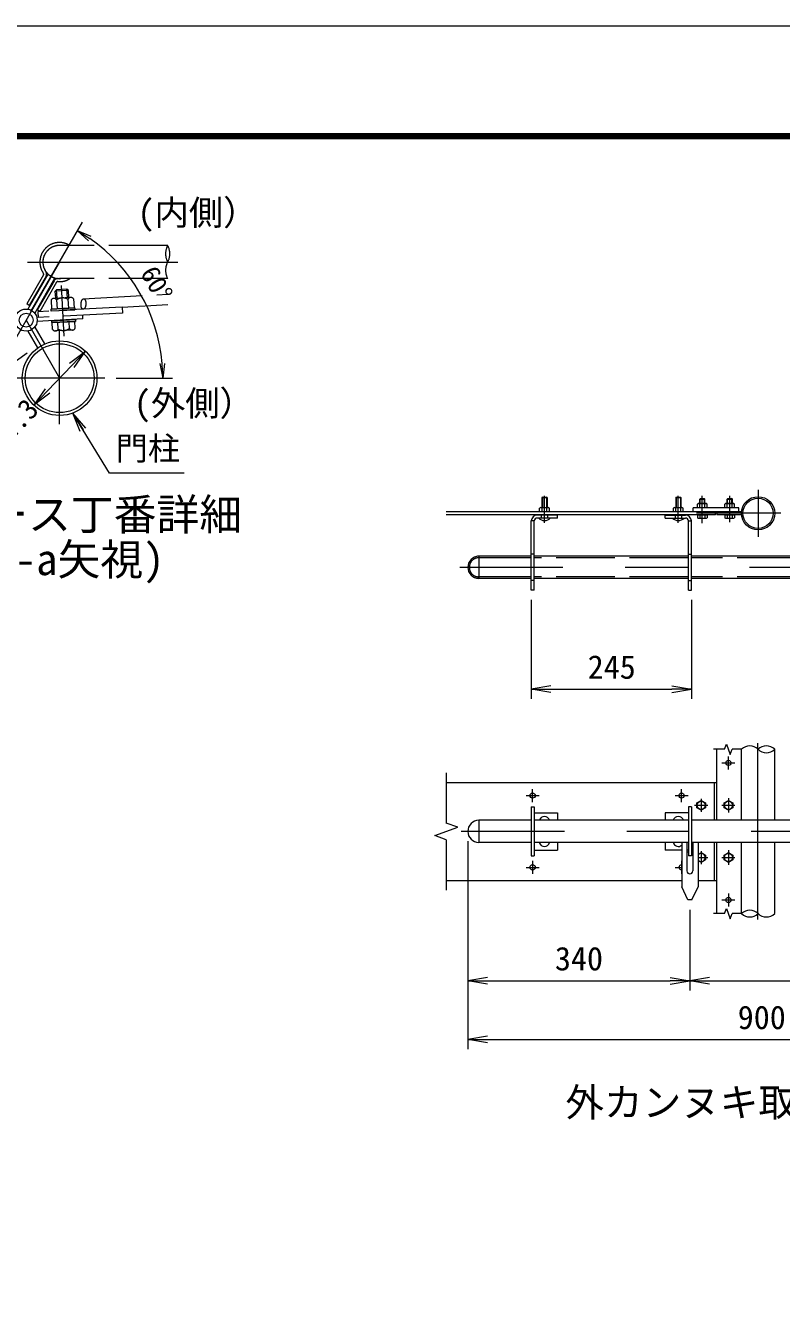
# Model space of a CAD drawing. Units: millimetres, scale not verified, with parts at other scales. Extents: x -6300 to 6300, y -4455 to 4455.
# Drawn here: x 1879 to 4192, y 509 to 4455 of the extents above; entities that cross this region are included whole.
import ezdxf
from ezdxf.enums import TextEntityAlignment as Align

# ---------------------------------------------------------------- set-up
doc = ezdxf.new("R2010")
doc.units = ezdxf.units.MM
doc.header["$LTSCALE"] = 30
doc.linetypes.add('DASHED', pattern=[7.5, 6, -1.5])
doc.linetypes.add('USER1', pattern=[50.8, 31.75, -6.35, 6.35, -6.35])
for name, color, linetype, lineweight in [('0-2_D-STR1', 1, 'Continuous', 18), ('0-3_D-STR3', 3, 'Continuous', 13), ('0-4_D-BMK', 2, 'USER1', 13), ('0-6_D-STR-DIM', 7, 'Continuous', 9), ('0-7_0', 4, 'Continuous', 18), ('0-8_D-STR-TXT', 7, 'Continuous', 9), ('0-9_D-TTL-TXT', 7, 'Continuous', 18), ('0-B_DIM', 7, 'Continuous', 9), ('0-C_D-TTL', 7, 'Continuous', 9)]:
    doc.layers.add(name, color=color, linetype=linetype, lineweight=lineweight)
doc.styles.add('ＭＳ ゴシック', font='')
doc.styles.get('ＭＳ ゴシック').set_extended_font_data('MS Gothic')

# ---------------------------------------------------------------- blocks, each defined once
blk = doc.blocks.new('_Open')
at = {"layer": '0-7_0', "color": 7, "lineweight": 9}
blk.add_line((-30, 5), (0, 0), dxfattribs=at)
blk.add_lwpolyline([(-30, -5), (0, 0), (-30, 0)], dxfattribs=at)

msp = doc.modelspace()

# ---------------------------------------------------------------- linework, layer by layer
at = {"layer": '0-2_D-STR1', "linetype": 'DASHED'}
for p, q in [((2313.81, 3782.02), (1982.46, 3782.02)), ((2313.81, 3680.42), (1982.46, 3680.42))]:
    msp.add_line(p, q, dxfattribs=at)
at = {"layer": '0-2_D-STR1'}
for p, q in [((4070.35, 2021.35), (4070.35, 2238.93)), ((4171.95, 2021.35), (4171.95, 2238.93)), ((4070.35, 1735.77), (4070.35, 1953.35)), ((4171.95, 1735.77), (4171.95, 1953.35))]:
    msp.add_line(p, q, dxfattribs=at)
for centre, radius in [((1982.96, 3375.63), 114.3), ((1982.96, 3375.63), 105.3), ((4121.15, 2961.83), 50.8), ((4121.15, 2961.83), 46.2)]:
    msp.add_circle(centre, radius, dxfattribs=at)
at = {"layer": '0-2_D-STR1', "linetype": 'DASHED'}
for centre, radius, start, end in [((1982.46, 3731.22), 50.8, 90, 270), ((2359.7, 3756.62), 52.45, 151.03399, 208.96601), ((2267.92, 3756.62), 52.45, 331.03399, 28.96601), ((2359.7, 3705.82), 52.45, 151.03399, 208.96601)]:
    msp.add_arc(centre, radius, start, end, dxfattribs=at)
at = {"layer": '0-3_D-STR3'}
for p, q in [((2010.6, 3784.22), (2009.34, 3782.02)), ((1885.82, 3519.88), (1915.41, 3468.62)), ((1906.6, 3531.88), (1936.2, 3480.62)), ((3460.96, 3011.23), (3459.36, 3009.63)), ((3459.36, 3009.63), (3459.36, 2979.33)), ((3459.36, 3009.63), (3475.36, 3009.63)), ((3460.96, 3011.23), (3460.96, 2979.33)), ((3460.96, 3011.23), (3473.76, 3011.23)), ((3473.76, 3011.23), (3473.76, 2979.33)), ((3475.36, 3009.63), (3473.76, 3011.23)), ((3475.36, 3009.63), (3475.36, 2979.33)), ((3870.55, 3011.23), (3868.95, 3009.63)), ((3868.95, 3009.63), (3868.95, 2979.33)), ((3868.95, 3009.63), (3884.95, 3009.63)), ((3870.55, 3011.23), (3870.55, 2979.33)), ((3870.55, 3011.23), (3883.35, 3011.23)), ((3883.35, 3011.23), (3883.35, 2979.33)), ((3884.95, 3009.63), (3883.35, 3011.23)), ((3884.95, 3009.63), (3884.95, 2979.33)), ((3942.35, 3004.93), (3944.75, 3007.33)), ((3942.35, 3004.93), (3958.35, 3004.93)), ((3942.35, 2991.33), (3942.35, 3004.93)), ((3943.85, 2991.33), (3943.85, 3006.43)), ((3944.75, 3007.33), (3955.95, 3007.33)), ((3958.35, 3004.93), (3955.95, 3007.33)), ((3956.85, 2991.33), (3956.85, 3006.43)), ((3958.35, 2991.33), (3958.35, 3004.93)), ((4026.35, 3004.93), (4028.75, 3007.33)), ((4026.35, 3004.93), (4042.35, 3004.93)), ((4026.35, 2991.33), (4026.35, 3004.93)), ((4027.85, 2991.33), (4027.85, 3006.43)), ((4028.75, 3007.33), (4039.95, 3007.33)), ((4042.35, 3004.93), (4039.95, 3007.33)), ((4040.85, 2991.33), (4040.85, 3006.43)), ((4042.35, 2991.33), (4042.35, 3004.93)), ((3990.35, 2966.33), (3166.49, 2966.33)), ((3452.36, 2966.33), (3452.36, 2977.73)), ((3482.36, 2966.33), (3452.36, 2966.33)), ((3456, 2979.33), (3478.87, 2979.33)), ((3459.86, 2966.33), (3459.86, 2977.73)), ((3474.86, 2966.33), (3474.86, 2977.73)), ((3482.36, 2966.33), (3482.36, 2977.73)), ((3861.95, 2966.33), (3861.95, 2977.73)), ((3891.95, 2966.33), (3861.95, 2966.33)), ((3865.58, 2979.33), (3888.45, 2979.33)), ((3869.45, 2966.33), (3869.45, 2977.73)), ((3884.45, 2966.33), (3884.45, 2977.73)), ((3891.95, 2966.33), (3891.95, 2977.73)), ((4062.35, 2978.33), (3922.35, 2978.33)), ((3922.35, 2966.33), (3922.35, 2978.33)), ((4062.35, 2966.33), (3922.35, 2966.33)), ((3935.33, 2989.88), (3937.85, 2991.33)), ((3935.33, 2978.33), (3935.33, 2989.88)), ((3965.36, 2978.33), (3935.33, 2978.33)), ((3962.85, 2991.33), (3937.85, 2991.33)), ((3942.84, 2978.33), (3942.84, 2989.88)), ((3957.85, 2978.33), (3957.85, 2989.88)), ((3965.36, 2989.88), (3962.85, 2991.33)), ((3965.36, 2978.33), (3965.36, 2989.88)), ((3990.35, 2957.33), (3990.35, 2966.33)), ((4070.55, 2966.33), (3994.35, 2966.33)), ((3994.35, 2966.33), (3994.35, 2957.33)), ((4019.33, 2989.88), (4021.85, 2991.33)), ((4019.33, 2978.33), (4019.33, 2989.88)), ((4049.36, 2978.33), (4019.33, 2978.33)), ((4046.85, 2991.33), (4021.85, 2991.33)), ((4026.84, 2978.33), (4026.84, 2989.88)), ((4041.85, 2978.33), (4041.85, 2989.88)), ((4049.36, 2989.88), (4046.85, 2991.33)), ((4049.36, 2978.33), (4049.36, 2989.88)), ((4062.35, 2966.33), (4062.35, 2978.33)), ((3990.35, 2957.33), (3166.49, 2957.33)), ((3426.95, 2726.23), (3426.95, 2938.23)), ((3435.95, 2938.23), (3426.95, 2938.23)), ((3435.95, 2726.23), (3435.95, 2938.23)), ((3506.95, 2956.23), (3444.95, 2956.23)), ((3506.95, 2947.23), (3444.95, 2947.23)), ((3506.95, 2947.23), (3506.95, 2956.23)), ((3836.95, 2956.23), (3898.95, 2956.23)), ((3836.95, 2947.23), (3836.95, 2956.23)), ((3836.95, 2947.23), (3898.95, 2947.23)), ((3907.95, 2938.23), (3916.95, 2938.23)), ((3907.95, 2726.23), (3907.95, 2938.23)), ((3916.95, 2726.23), (3916.95, 2938.23)), ((3935.33, 2957.33), (3935.33, 2948.12)), ((3935.33, 2957.33), (3965.36, 2957.33)), ((3937.75, 2946.73), (3935.33, 2948.12)), ((3937.75, 2946.73), (3962.95, 2946.73)), ((3942.84, 2957.33), (3942.84, 2948.12)), ((3957.85, 2957.33), (3957.85, 2948.12)), ((3962.95, 2946.73), (3965.36, 2948.12)), ((3965.36, 2957.33), (3965.36, 2948.12)), ((4070.55, 2957.33), (3994.35, 2957.33)), ((4019.33, 2957.33), (4019.33, 2948.12)), ((4019.33, 2957.33), (4049.36, 2957.33)), ((4021.75, 2946.73), (4019.33, 2948.12)), ((4021.75, 2946.73), (4046.95, 2946.73)), ((4026.84, 2957.33), (4026.84, 2948.12)), ((4041.85, 2957.33), (4041.85, 2948.12)), ((4046.95, 2946.73), (4049.36, 2948.12)), ((4049.36, 2957.33), (4049.36, 2948.12)), ((3426.95, 2830.23), (3261.85, 2830.23)), ((3266.45, 2830.23), (3266.45, 2762.23)), ((3266.45, 2830.23), (3266.45, 2762.23)), ((3907.95, 2830.23), (3435.95, 2830.23)), ((4462.34, 2830.23), (3916.95, 2830.23)), ((3426.95, 2762.23), (3261.85, 2762.23)), ((3435.95, 2726.23), (3426.95, 2726.23)), ((3907.95, 2762.23), (3435.95, 2762.23)), ((3907.95, 2726.23), (3916.95, 2726.23)), ((4462.34, 2762.23), (3916.95, 2762.23)), ((3994.35, 2021.35), (3994.35, 2238.93)), ((3166.49, 2137.35), (3994.35, 2137.35)), ((3986.95, 2137.35), (3986.95, 2021.35)), ((3426.95, 2062.35), (3426.95, 1912.35)), ((3426.95, 2062.35), (3435.95, 2062.35)), ((3435.95, 2062.35), (3435.95, 1912.35)), ((3907.95, 2062.35), (3907.95, 1912.35)), ((3916.95, 2062.35), (3907.95, 2062.35)), ((3916.95, 2062.35), (3916.95, 1912.35)), ((3266.45, 2021.35), (3266.45, 1953.35)), ((3426.95, 2021.35), (3266.45, 2021.35)), ((3435.95, 2044.35), (3506.95, 2044.35)), ((3907.95, 2021.35), (3435.95, 2021.35)), ((3506.95, 2044.35), (3506.95, 2021.35)), ((3836.95, 2044.35), (3836.95, 2021.35)), ((3907.95, 2044.35), (3836.95, 2044.35)), ((4466.94, 2021.35), (3916.95, 2021.35)), ((3426.95, 1953.35), (3266.45, 1953.35)), ((3907.95, 1953.35), (3435.95, 1953.35)), ((3506.95, 1953.35), (3506.95, 1930.35)), ((3836.95, 1953.35), (3836.95, 1930.35)), ((3887.45, 1953.35), (3887.45, 1817.35)), ((3903.45, 1953.35), (3903.45, 1866.35)), ((4466.94, 1953.35), (3916.95, 1953.35)), ((3921.45, 1953.35), (3921.45, 1866.35)), ((3937.45, 1953.35), (3937.45, 1817.35)), ((3986.95, 1953.35), (3986.95, 1837.35)), ((3994.35, 1735.77), (3994.35, 1953.35)), ((3426.95, 1912.35), (3435.95, 1912.35)), ((3435.95, 1930.35), (3506.95, 1930.35)), ((3887.45, 1930.35), (3836.95, 1930.35)), ((3907.95, 1930.35), (3903.45, 1930.35)), ((3907.95, 1923.59), (3903.45, 1923.59)), ((3916.95, 1912.35), (3907.95, 1912.35)), ((3166.49, 1837.35), (3887.45, 1837.35)), ((3906.45, 1777.35), (3887.45, 1817.35)), ((3918.45, 1777.35), (3937.45, 1817.35)), ((3937.45, 1837.35), (3994.35, 1837.35)), ((3918.45, 1777.35), (3906.45, 1777.35))]:
    msp.add_line(p, q, dxfattribs=at)
at = {"layer": '0-3_D-STR3', "linetype": 'DASHED'}
for p, q in [((1933.61, 3692.37), (1882.31, 3603.08)), ((1941.41, 3687.88), (1890.11, 3598.6)), ((1967.43, 3680.98), (1906.56, 3575.03)), ((1965.69, 3673.94), (1914.39, 3584.65)), ((1973.49, 3669.45), (1922.19, 3580.17)), ((1969.72, 3642.15), (1973.8, 3646.7)), ((2009.66, 3644.32), (1969.72, 3642.15)), ((1970.9, 3620.23), (1969.72, 3642.07)), ((2005.1, 3648.41), (1973.8, 3646.7)), ((1975.23, 3620.46), (1973.8, 3646.62)), ((2009.66, 3644.32), (2005.1, 3648.41)), ((2006.52, 3622.16), (2005.1, 3648.33)), ((2010.84, 3622.4), (2009.66, 3644.24)), ((1890.11, 3598.6), (1882.31, 3603.08)), ((1955.67, 3587.45), (2029.57, 3591.28)), ((1956.56, 3614.47), (1958.03, 3587.48)), ((2016.78, 3622.72), (1964.9, 3619.9)), ((1973.77, 3615.4), (1975.24, 3588.42)), ((2008.45, 3617.29), (2009.91, 3590.3)), ((2025.66, 3618.22), (2027.13, 3591.24)), ((2029.57, 3591.28), (2029.88, 3585.29)), ((1922.19, 3580.17), (1914.39, 3584.65)), ((2054.37, 3556.94), (1914.58, 3549.29)), ((1955.67, 3587.45), (1955.98, 3581.45)), ((1955.98, 3581.45), (2029.88, 3585.29)), ((1957.65, 3551.75), (2031.55, 3555.58)), ((2027.13, 3591.24), (1958.03, 3587.48)), ((1958.33, 3581.58), (2027.52, 3585.16)), ((2031.55, 3555.58), (2031.86, 3549.59)), ((2054.37, 3556.94), (2053.72, 3568.92)), ((1957.65, 3551.75), (1957.96, 3545.76)), ((1957.96, 3545.76), (2031.86, 3549.59)), ((1960.32, 3545.88), (2029.51, 3549.47)), ((2029.46, 3549.55), (1960.36, 3545.8)), ((1961.5, 3524.81), (1960.36, 3545.8)), ((2022.26, 3523.12), (1970.38, 3520.3)), ((1978.72, 3525.74), (1977.57, 3546.73)), ((2013.39, 3527.63), (2012.25, 3548.62)), ((2030.6, 3528.56), (2029.46, 3549.55)), ((3456.95, 2956.23), (3456.95, 2947.23)), ((3476.95, 2956.23), (3476.95, 2947.23)), ((3866.95, 2956.23), (3866.95, 2947.23)), ((3886.95, 2956.23), (3886.95, 2947.23)), ((3426.95, 2825.63), (3261.85, 2825.63)), ((3435.95, 2836.23), (3426.95, 2836.23)), ((3907.95, 2825.63), (3435.95, 2825.63)), ((3907.95, 2836.23), (3916.95, 2836.23)), ((4462.34, 2825.63), (3916.95, 2825.63)), ((3426.95, 2766.83), (3261.85, 2766.83)), ((3907.95, 2766.83), (3435.95, 2766.83)), ((4462.34, 2766.83), (3916.95, 2766.83)), ((3435.95, 2756.23), (3426.95, 2756.23)), ((3907.95, 2756.23), (3916.95, 2756.23))]:
    msp.add_line(p, q, dxfattribs=at)
at = {"layer": '0-3_D-STR3', "color": 2, "linetype": 'USER1'}
msp.add_line((1997.17, 3503.85), (1988.78, 3659.04), dxfattribs=at)
at = {"layer": '0-3_D-STR3', "color": 4, "linetype": 'DASHED'}
for p, q in [((2055.39, 3618.84), (2313.81, 3633.23)), ((2174.58, 3593.04), (2313.81, 3600.89))]:
    msp.add_line(p, q, dxfattribs=at)
at = {"layer": '0-3_D-STR3', "linetype": 'DASHED'}
msp.add_lwpolyline([(1967.43, 3680.98), (1946.62, 3692.94), (1885.75, 3586.99)], dxfattribs=at)
at = {"layer": '0-3_D-STR3'}
for points in [[(3933.95, 2074.86), (3946.95, 2082.36), (3959.95, 2074.86), (3959.95, 2059.85), (3946.95, 2052.34), (3933.95, 2059.85)], [(4017.35, 2074.86), (4030.35, 2082.36), (4043.35, 2074.86), (4043.35, 2059.85), (4030.35, 2052.34), (4017.35, 2059.85)], [(4017.35, 1914.86), (4030.35, 1922.36), (4043.35, 1914.86), (4043.35, 1899.85), (4030.35, 1892.34), (4017.35, 1899.85)]]:
    msp.add_lwpolyline(points, close=True, dxfattribs=at)
msp.add_lwpolyline([(3937.45, 1916.88), (3946.95, 1922.36), (3959.95, 1914.86), (3959.95, 1899.85), (3946.95, 1892.34), (3937.45, 1897.82)], dxfattribs=at)
for centre, radius in [((1880.31, 3553.43), 34), ((1880.31, 3553.43), 21.2), ((4030.35, 2197.35), 8), ((3430.95, 2097.35), 8), ((3886.95, 2097.35), 8), ((3946.95, 2067.35), 12.5), ((4030.35, 2067.35), 12.5), ((4030.35, 1907.35), 12.5), ((3430.95, 1877.35), 8), ((4030.35, 1777.35), 8)]:
    msp.add_circle(centre, radius, dxfattribs=at)
at = {"layer": '0-3_D-STR3', "linetype": 'DASHED'}
for centre, radius, start, end in [((1982.46, 3731.22), 60, 62.03121, 215.16797), ((1982.46, 3731.22), 51, 84.92414, 215.16797), ((1930.14, 3694.36), 4, 330.12099, 35.16797), ((1930.14, 3694.36), 13, 330.12099, 35.16797), ((1976.96, 3667.46), 13, 85.07401, 150.12099), ((1976.96, 3667.46), 4, 85.07401, 150.12099), ((1982.46, 3731.22), 60, 265.07401, 302.14905), ((1965.44, 3609.96), 9.95, 33.11156, 153.11156), ((1992.62, 3588.59), 32.77, 61.12438, 125.09874), ((2017.32, 3612.78), 9.95, 33.11156, 153.11156), ((1969.84, 3530.24), 9.95, 213.11156, 333.11156), ((1994.54, 3554.44), 32.77, 241.12438, 305.09874), ((2021.72, 3533.06), 9.95, 213.11156, 333.11156), ((3266.45, 2796.23), 29.4, 90, 270)]:
    msp.add_arc(centre, radius, start, end, dxfattribs=at)
at = {"layer": '0-3_D-STR3'}
for centre, radius, start, end in [((1982.46, 3731.22), 51, 265.07401, 275.07586), ((3456.11, 2974.14), 5.19, 43.75516, 136.24484), ((3467.36, 2960.95), 18.38, 65.91485, 114.08515), ((3478.61, 2974.15), 5.18, 43.62212, 136.37788), ((3865.7, 2974.14), 5.19, 43.75516, 136.24484), ((3876.95, 2960.95), 18.38, 65.91485, 114.08515), ((3888.2, 2974.15), 5.18, 43.62212, 136.37788), ((3939.09, 2984.39), 6.64, 55.61586, 124.38414), ((3950.35, 2966.2), 24.84, 72.4121, 107.5879), ((3961.6, 2984.39), 6.64, 55.61585, 124.38416), ((4023.09, 2984.39), 6.64, 55.61586, 124.38414), ((4034.35, 2966.2), 24.84, 72.4121, 107.5879), ((4045.6, 2984.39), 6.64, 55.61585, 124.38416), ((3444.95, 2938.23), 18, 90, 180), ((3444.95, 2938.23), 9, 90, 180), ((3467.36, 2962.55), 23.32, 221.06115, 318.93885), ((3876.95, 2962.55), 23.32, 221.06115, 318.93885), ((3898.95, 2938.23), 18, 0, 90), ((3898.95, 2938.23), 9, 0, 90), ((3939.09, 2953.6), 6.64, 235.61585, 304.38415), ((3950.35, 2971.8), 24.84, 252.4121, 287.5879), ((3961.6, 2953.6), 6.64, 235.61585, 304.38415), ((4023.09, 2953.6), 6.64, 235.61585, 304.38415), ((4034.35, 2971.8), 24.84, 252.4121, 287.5879), ((4045.6, 2953.6), 6.64, 235.61585, 304.38415), ((3266.45, 2796.23), 34, 90, 270), ((3266.45, 1987.35), 34, 90, 270), ((3466.95, 2017.35), 16, 14.47751, 165.52249), ((3876.95, 2017.35), 16, 14.47751, 165.52249), ((3466.95, 1957.35), 16, 194.47751, 345.52249), ((3876.95, 1957.35), 16, 194.47751, 311.0145), ((3946.95, 1907.35), 12.5, 220.54005, 139.45995), ((3886.95, 1877.35), 8, 86.41236, 273.58764), ((3912.45, 1866.35), 9, 180, 0)]:
    msp.add_arc(centre, radius, start, end, dxfattribs=at)
at = {"layer": '0-3_D-STR3', "color": 4, "linetype": 'DASHED'}
msp.add_ellipse((2055.84, 3602.82), major_axis=(-1.05, -16.04), ratio=0.462058, dxfattribs=at)
at = {"layer": '0-4_D-BMK'}
for p, q in [((1982.46, 3731.22), (1778.16, 3375.63)), ((1884.15, 3731.22), (2344.9, 3731.22)), ((1880.31, 3553.43), (1982.96, 3375.63)), ((1982.96, 3234.35), (1982.96, 3521.99)), ((2120.91, 3375.63), (1415.71, 3375.63)), ((3467.36, 2932.42), (3467.36, 3015.42)), ((3876.95, 2932.42), (3876.95, 3015.42)), ((3950.35, 2932), (3950.35, 3015)), ((4034.35, 2935), (4034.35, 3015)), ((4121.15, 3033.63), (4121.15, 2890.03)), ((4190.45, 2961.83), (3932.49, 2961.83)), ((5047.85, 2796.23), (3207.85, 2796.23)), ((4120.85, 1717.35), (4120.85, 2257.35)), ((4030.35, 2177.4), (4030.35, 2217.3)), ((4010.39, 2197.35), (4050.3, 2197.35)), ((3410.99, 2097.35), (3450.9, 2097.35)), ((3430.95, 2077.4), (3430.95, 2117.3)), ((3866.99, 2097.35), (3906.9, 2097.35)), ((3886.95, 2077.4), (3886.95, 2117.3)), ((3926.95, 2067.35), (3966.95, 2067.35)), ((3946.95, 2087.35), (3946.95, 2047.35)), ((4010.35, 2067.35), (4050.35, 2067.35)), ((4030.35, 2089.63), (4030.35, 2045.07)), ((5052.45, 1987.35), (3212.45, 1987.35)), ((3430.95, 1897.3), (3430.95, 1857.4)), ((3886.95, 1897.3), (3886.95, 1857.4)), ((3937.45, 1907.35), (3966.95, 1907.35)), ((3946.95, 1927.35), (3946.95, 1887.35)), ((4010.35, 1907.35), (4050.35, 1907.35)), ((4030.35, 1929.63), (4030.35, 1885.07)), ((3410.99, 1877.35), (3450.9, 1877.35)), ((3866.99, 1877.35), (3887.45, 1877.35)), ((4010.39, 1777.35), (4050.3, 1777.35)), ((4030.35, 1797.3), (4030.35, 1757.4))]:
    msp.add_line(p, q, dxfattribs=at)
at = {"layer": '0-6_D-STR-DIM'}
for p, q in [((1851.11, 3429.7), (1883.24, 3453.52)), ((3426.95, 2696.23), (3426.95, 2393.19)), ((3916.95, 2696.23), (3916.95, 2393.19)), ((3486.95, 2423.19), (3856.95, 2423.19)), ((4018.8, 2238.93), (4024.57, 2254.79)), ((4024.57, 2254.79), (4036.12, 2223.07)), ((4018.8, 2238.93), (3984.75, 2238.93)), ((4036.12, 2223.07), (4041.89, 2238.93)), ((4070.35, 2238.93), (4041.89, 2238.93)), ((3166.49, 2166.77), (3166.49, 2013)), ((3201.73, 2000.18), (3166.49, 2013)), ((3131.25, 1974.53), (3201.73, 2000.18)), ((3166.49, 1961.7), (3131.25, 1974.53)), ((3166.49, 1961.7), (3166.49, 1807.93)), ((3232.45, 1957.35), (3232.45, 1500.01)), ((3232.45, 1957.35), (3232.45, 1320.01)), ((3912.45, 1747.35), (3912.45, 1500.01)), ((3912.45, 1747.35), (3912.45, 1500.01)), ((4018.8, 1735.77), (4024.57, 1751.63)), ((4024.57, 1751.63), (4036.12, 1719.91)), ((4018.8, 1735.77), (3984.75, 1735.77)), ((4036.12, 1719.91), (4041.89, 1735.77)), ((4070.35, 1735.77), (4041.89, 1735.77)), ((3292.45, 1530.01), (3852.45, 1530.01)), ((3972.45, 1530.01), (4972.45, 1530.01)), ((3292.45, 1350.01), (4972.45, 1350.01))]:
    msp.add_line(p, q, dxfattribs=at)
for centre, start, end in [((4095.75, 2213.37), 45.18146, 134.81854), ((4146.55, 2213.37), 45.18146, 134.81854), ((4146.55, 2264.49), 225.18146, 314.81854), ((4095.75, 1710.21), 45.18146, 134.81854), ((4095.75, 1761.33), 225.18146, 314.81854), ((4146.55, 1761.33), 225.18146, 314.81854)]:
    msp.add_arc(centre, 36.03, start, end, dxfattribs=at)
at = {"layer": '0-7_0', "linetype": 'DASHED'}
for p, q in [((2174.58, 3593.04), (1916.62, 3579.31)), ((2174.58, 3593.04), (2175.53, 3574.99)), ((1916.62, 3579.31), (1917.55, 3561.47)), ((2175.53, 3574.99), (1917.55, 3561.47))]:
    msp.add_line(p, q, dxfattribs=at)
at = {"layer": '0-8_D-STR-TXT'}
msp.add_lwpolyline([(2364.25, 3084.31), (2135.44, 3084.31), (2024.64, 3266.73)], dxfattribs=at)
at = {"layer": '0-B_DIM'}
for p, q in [((1895.25, 3579.44), (2052.51, 3853.15)), ((2020.47, 3414.9), (1945.45, 3336.37)), ((2156, 3375.63), (2328.87, 3375.63))]:
    msp.add_line(p, q, dxfattribs=at)
msp.add_arc((1778.16, 3375.63), 520.71, 4.95304, 55.16796, dxfattribs=at)
at = {"layer": '0-C_D-TTL', "color": 2, "lineweight": 18}
msp.add_lwpolyline([(-6300, 4455), (6300, 4455), (6300, -4455), (-6300, -4455)], close=True, dxfattribs=at)
at = {"layer": '0-C_D-TTL'}
for points in [[(-5895, 4125), (5895, 4125), (5895, -4125), (-5895, -4125)], [(-5891.25, 4121.25), (5891.25, 4121.25), (5891.25, -4121.25), (-5891.25, -4121.25)], [(-5887.5, 4117.5), (5887.5, 4117.5), (5887.5, -4117.5), (-5887.5, -4117.5)], [(-5883.75, 4113.75), (5883.75, 4113.75), (5883.75, -4113.75), (-5883.75, -4113.75)], [(-5880, 4110), (5880, 4110), (5880, -4110), (-5880, -4110)]]:
    msp.add_lwpolyline(points, close=True, dxfattribs=at)

# ---------------------------------------------------------------- block references
at = {"layer": '0-6_D-STR-DIM', "xscale": 2, "yscale": 2, "rotation": 180}
for p in [(3426.95, 2423.19), (3232.45, 1530.01), (3912.45, 1530.01), (3232.45, 1350.01)]:
    msp.add_blockref('_Open', p, dxfattribs=at)
at = {"layer": '0-6_D-STR-DIM', "xscale": 2, "yscale": 2}
for p in [(3916.95, 2423.19), (3912.45, 1530.01)]:
    msp.add_blockref('_Open', p, dxfattribs=at)
at = {"layer": '0-8_D-STR-TXT', "xscale": 2, "yscale": 2, "rotation": 121.27289}
msp.add_blockref('_Open', (2023.6, 3268.44), dxfattribs=at)
at = {"layer": '0-B_DIM'}
for p, xscale, yscale, rotation in [((2037.56, 3827.13), 1.5, 1.5, 147.64448), ((2061.91, 3458.28), 2, 2, 46.30779), ((2298.87, 3375.63), 1.5, 1.5, 272.47652), ((1904, 3292.99), 2, 2, 226.30779)]:
    msp.add_blockref('_Open', p, dxfattribs=dict(at, xscale=xscale, yscale=yscale, rotation=rotation))

# ---------------------------------------------------------------- texts
at = {"layer": '0-6_D-STR-DIM', "style": 'ＭＳ ゴシック'}
for s, p in [('245', (3599.42, 2433.31)), ('340', (3499.13, 1540.13)), ('900', (4058.76, 1360.13))]:
    msp.add_text(s, height=72.14, dxfattribs=at).set_placement(p, align=Align.BOTTOM_LEFT)
at = {"layer": '0-8_D-STR-TXT', "style": 'ＭＳ ゴシック'}
msp.add_text('門柱', height=72.14, dxfattribs=at).set_placement((2154.68, 3102.75), align=Align.BOTTOM_LEFT)
at = {"layer": '0-9_D-TTL-TXT', "style": 'ＭＳ ゴシック'}
for s, height, p in [('(内側）', 76.98, (2221.17, 3821.34)), ('(外側）', 76.98, (2210.19, 3237.38)), ('吊ブレース丁番詳細', 96.11, (1361.85, 2881.44)), ('(a-a矢視)', 96.11, (1714.97, 2743.52)), ('外カンヌキ取付詳細図', 86.66, (3531.13, 1088.21))]:
    msp.add_text(s, height=height, dxfattribs=at).set_placement(p, align=Align.BOTTOM_LEFT)
at = {"layer": '0-B_DIM', "style": 'ＭＳ ゴシック'}
for s, height, rotation, p in [('60°', 57.62, 300.06, (2213.52, 3688.68)), ('φ114.3', 63.56, 46.308, (1742.42, 3058.41))]:
    msp.add_text(s, height=height, rotation=rotation, dxfattribs=at).set_placement(p, align=Align.BOTTOM_LEFT)

doc.saveas('drawing.dxf')
